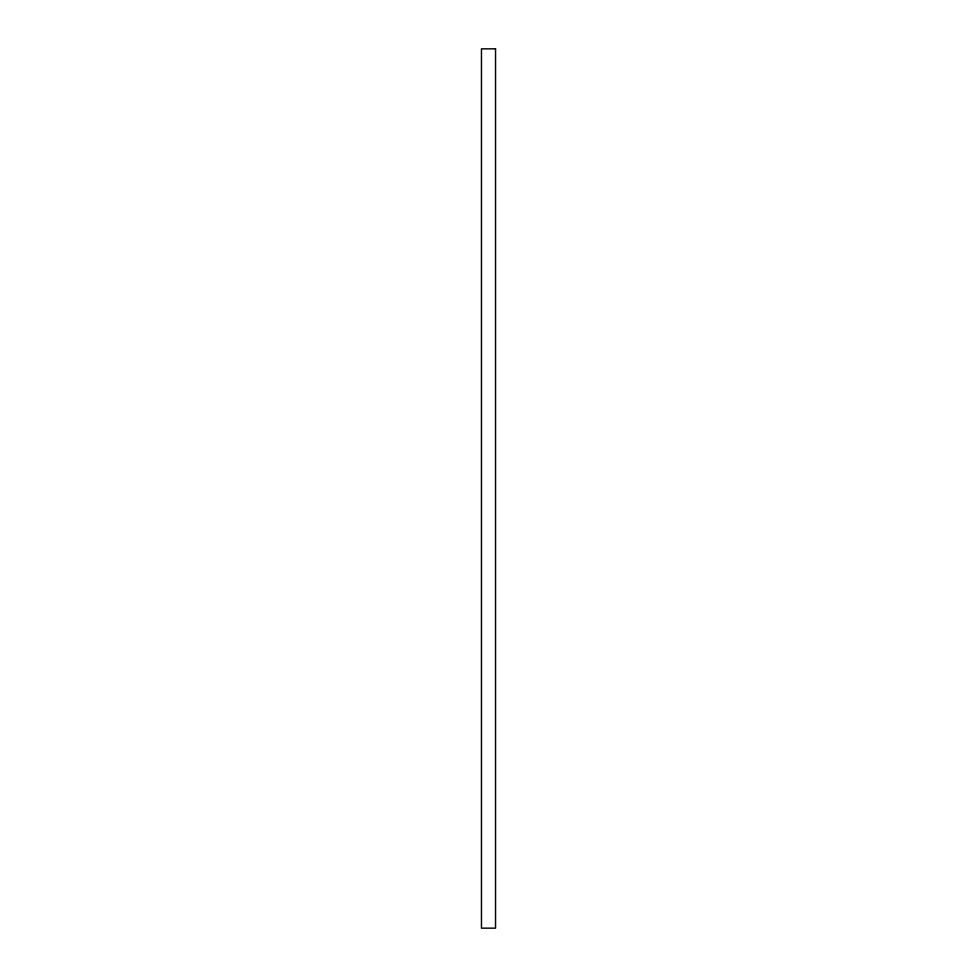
<?xml version="1.0" encoding="UTF-8"?>
<svg xmlns="http://www.w3.org/2000/svg" width="977" height="977" viewBox="0 0 977 977"><rect width="100%" height="100%" fill="white"/><g stroke="black" fill="none" stroke-linecap="round" stroke-linejoin="round"><path stroke-width="1.47" d="M495.534 48.85L481.466 48.85L481.466 928.15L495.534 928.15L495.534 48.85"/></g></svg>
